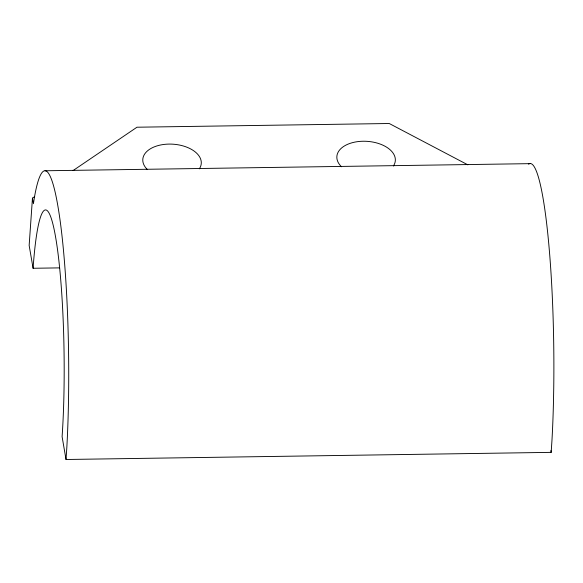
<?xml version="1.0" encoding="UTF-8"?>
<svg xmlns="http://www.w3.org/2000/svg" width="583" height="583" viewBox="0 0 583 583"><rect width="100%" height="100%" fill="white"/><g stroke="black" fill="none" stroke-linecap="round" stroke-linejoin="round"><path stroke-width="0.87" d="M528.526 164.166A181.707 20.966 89.2 0 1 553.726 388.314L553.522 399.508A181.641 20.959 89.2 0 1 551.977 440.165L551.168 452.364L66.025 459.491L66.841 447.292A181.641 20.959 89.2 0 0 68.379 406.635L68.583 395.442A181.707 20.966 89.2 0 0 57.841 205.814A181.707 20.966 89.2 0 0 34.441 197.243L33.413 203.678L32.459 198.125L34.71 196.595M32.459 198.125L29.15 245.436L33.085 268.267L59.481 267.881M73.057 170.579L136.969 127.218L389.24 123.509L467.858 164.851M45.022 170.775L530.166 163.648M550.862 450.608L551.168 452.364M66.025 459.491L62.097 436.652A142.631 16.455 89.2 0 0 55.64 237.354A142.631 16.455 89.2 0 0 33.085 268.267M341.514 166.774A29.31 17.228 4 0 1 363.114 141.239A29.31 17.228 4 0 1 393.387 166.009M147.455 169.624A29.31 17.228 4 0 1 169.055 144.088A29.31 17.228 4 0 1 199.328 168.859"/></g></svg>
